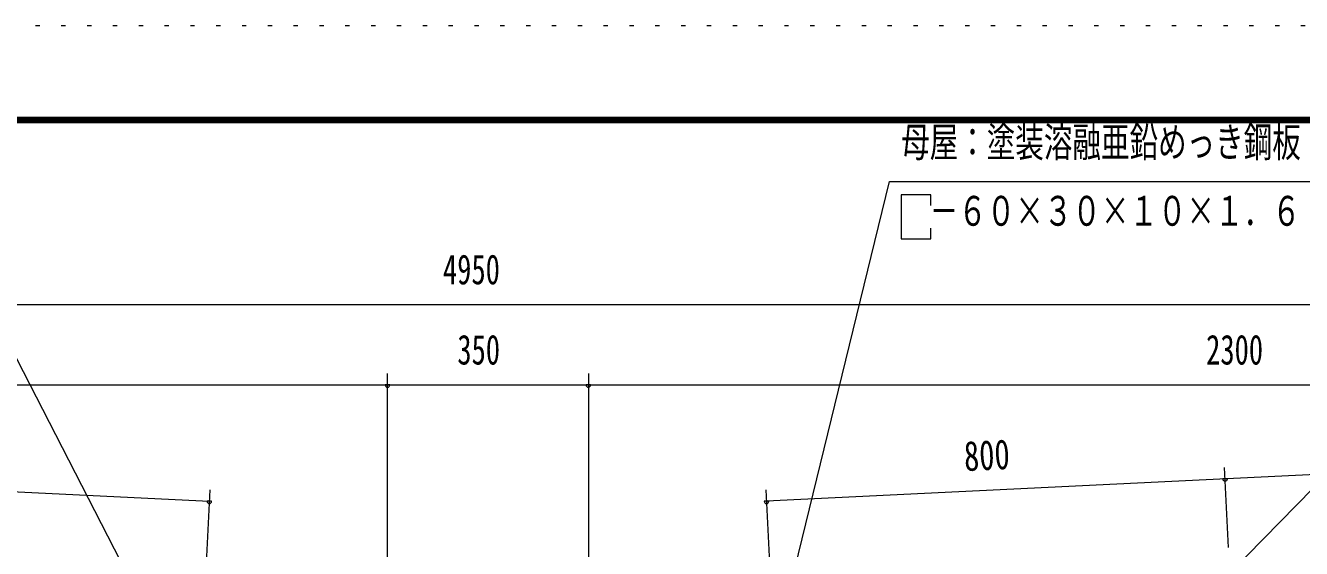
# Model space of a CAD drawing. Units: millimetres, scale not verified. Extents: x -35377 to 35393, y -16800 to 16800.
# Drawn here: x 19124 to 28018, y 13151 to 16800 of the extents above; entities that cross this region are included whole.
import ezdxf
from ezdxf.enums import TextEntityAlignment as Align

# ---------------------------------------------------------------- set-up
doc = ezdxf.new("R2010")
doc.units = ezdxf.units.MM
doc.header["$LTSCALE"] = 60
doc.linetypes.add('USER4', pattern=[3, 0.5, -2.5])
for name, color, linetype, lineweight in [('0-A_2-52DIM', 3, 'Continuous', 18), ('0-C_F-F1PAPER', 5, 'Continuous', 18), ('0-D_F-E_J_ADD', 5, 'USER4', 18)]:
    doc.layers.add(name, color=color, linetype=linetype, lineweight=lineweight)
doc.styles.add('ＭＳ ゴシック', font='')
doc.styles.get('ＭＳ ゴシック').set_extended_font_data('MS Gothic')

msp = doc.modelspace()

# ---------------------------------------------------------------- linework, layer by layer
at = {"layer": '0-A_2-52DIM'}
for p, q in [((30187.23, 15711.89), (27521.55, 12980.24)), ((25433.28, 15543.3), (25433.28, 15618.19)), ((32247.23, 14851.94), (12447.22, 14851.94)), ((21647.23, 11498.29), (21647.23, 14371.94)), ((23047.23, 14371.94), (23047.23, 11498.29)), ((12447.22, 14291.94), (32247.23, 14291.94)), ((21663.23, 14291.94), (21631.23, 14291.94)), ((23063.23, 14291.94), (23031.23, 14291.94)), ((12495.09, 13867.7), (20405.63, 13480.81)), ((32199.37, 13867.7), (24288.82, 13480.81)), ((27508.44, 13157.69), (27481.08, 13717.03)), ((27500.99, 13637.13), (27468.99, 13637.13)), ((20409.54, 13560.71), (20382.19, 13001.37)), ((24284.91, 13560.71), (24312.26, 13001.37)), ((20421.63, 13480.81), (20389.63, 13480.81)), ((24304.82, 13480.81), (24272.82, 13480.81))]:
    msp.add_line(p, q, dxfattribs=at)
for points in [[(20017.31, 12615.37), (18427.24, 15711.89), (15467.24, 15711.89)], [(24359.88, 12495.97), (25147.22, 15711.89), (28587.23, 15711.89)], [(25433.28, 15618.19), (25227.23, 15618.19), (25227.23, 15311.89), (25433.28, 15311.89), (25433.28, 15386.81)]]:
    msp.add_lwpolyline(points, dxfattribs=at)
for centre in [(21647.23, 14291.94), (23047.23, 14291.94), (27484.99, 13637.13), (20405.63, 13480.81), (24288.82, 13480.81)]:
    msp.add_arc(centre, 16, 180, 0, dxfattribs=at)
at = {"layer": '0-C_F-F1PAPER'}
for points in [[(34593.25, -16000), (-11326.75, -16000), (-11326.75, 16160), (34593.25, 16160)], [(34589.25, -15996), (-11322.75, -15996), (-11322.75, 16156), (34589.25, 16156)], [(34585.25, -15992), (34585.25, 16152), (-11318.75, 16152), (-11318.75, -15992)], [(34581.25, -15988), (-11314.75, -15988), (-11314.75, 16148), (34581.25, 16148)], [(34577.25, -15984), (34577.25, 16144), (-11310.75, 16144), (-11310.75, -15984)], [(34573.25, -15980), (-11306.75, -15980), (-11306.75, 16140), (34573.25, 16140)], [(34569.25, -15976), (34569.25, 16136), (-11302.75, 16136), (-11302.75, -15976)], [(34565.25, -15972), (-11298.75, -15972), (-11298.75, 16132), (34565.25, 16132)], [(34561.25, -15968), (-11294.75, -15968), (-11294.75, 16128), (34561.25, 16128)], [(34557.25, -15964), (-11290.75, -15964), (-11290.75, 16124), (34557.25, 16124)], [(34553.25, -15960), (34553.25, 16120), (-11286.75, 16120), (-11286.75, -15960)]]:
    msp.add_lwpolyline(points, close=True, dxfattribs=at)
at = {"layer": '0-D_F-E_J_ADD'}
msp.add_lwpolyline([(35393.25, -16800), (-12126.75, -16800), (-12126.75, 16800), (35393.25, 16800)], close=True, dxfattribs=at)

# ---------------------------------------------------------------- texts
at = {"layer": '0-A_2-52DIM', "color": 7, "style": 'ＭＳ ゴシック', "width": 0.7}
for s, p in [('母屋：塗装溶融亜鉛めっき鋼板', (25227.22, 15820.32)), ('\u3000－６０×３０×１０×１．６', (25227.22, 15340.32)), ('4950', (22033.69, 14931.94)), ('350', (22133.99, 14371.94)), ('2300', (27352.93, 14371.94))]:
    msp.add_text(s, height=208.4, dxfattribs=at).set_placement(p, align=Align.BOTTOM_LEFT)
at = {"layer": '0-A_2-52DIM', "color": 7, "style": 'ＭＳ ゴシック', "width": 0.75}
msp.add_text('800', height=208.4, rotation=2.8, dxfattribs=at).set_placement((25673, 13628.6), align=Align.BOTTOM_LEFT)

doc.saveas('drawing.dxf')
